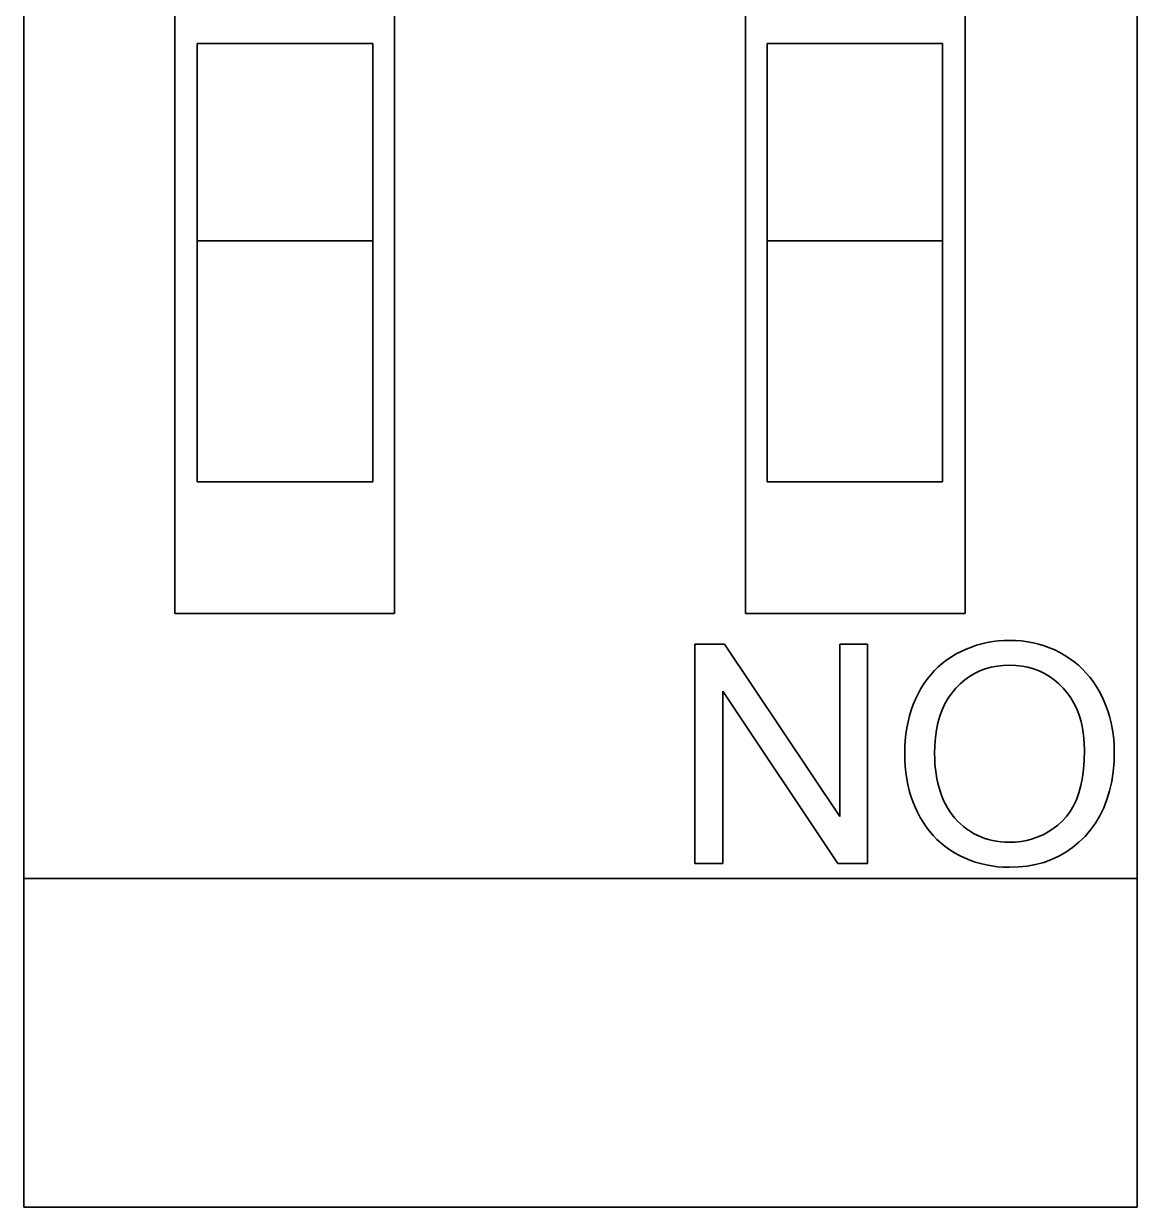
# Model space of a CAD drawing. Extents: x -45 to 645, y -160 to 467.
# Drawn here: x 432.57 to 437.65, y 177.51 to 182.91 of the extents above; entities that cross this region are included whole.
import ezdxf

# ---------------------------------------------------------------- set-up
doc = ezdxf.new("R2010")
doc.units = 0

msp = doc.modelspace()

# ---------------------------------------------------------------- linework, layer by layer
at = {"color": 7, "lineweight": 35, "ltscale": 0.225}
for p, q in [((432.5688, 177.5128), (432.5688, 186.5128)), ((432.5688, 177.5128), (432.5688, 186.5128)), ((432.5688, 177.5128), (432.5688, 186.5128)), ((432.5688, 177.5128), (432.5688, 186.5128)), ((432.5688, 177.5128), (432.5688, 186.5128)), ((437.6488, 177.5128), (437.6488, 186.5128)), ((437.6488, 177.5128), (437.6488, 186.5128)), ((437.6488, 177.5128), (437.6488, 186.5128)), ((437.6488, 177.5128), (437.6488, 186.5128)), ((437.6488, 177.5128), (437.6488, 186.5128))]:
    msp.add_line(p, q, dxfattribs=at)
at = {"color": 7, "lineweight": 35, "ltscale": 0.0875}
for p, q in [((433.2585, 183.7215), (433.2585, 180.2215)), ((433.2585, 183.7215), (433.2585, 180.2215)), ((433.2585, 183.7215), (433.2585, 180.2215)), ((434.2607, 180.2215), (434.2607, 183.7215)), ((434.2607, 180.2215), (434.2607, 183.7215)), ((434.2607, 180.2215), (434.2607, 183.7215)), ((435.8608, 183.7215), (435.8608, 180.2215)), ((435.8608, 183.7215), (435.8608, 180.2215)), ((435.8608, 183.7215), (435.8608, 180.2215)), ((436.863, 180.2215), (436.863, 183.7215)), ((436.863, 180.2215), (436.863, 183.7215)), ((436.863, 180.2215), (436.863, 183.7215))]:
    msp.add_line(p, q, dxfattribs=at)
at = {"color": 7, "lineweight": 35, "ltscale": 0.02}
for p, q in [((433.3608, 182.8215), (434.1608, 182.8215)), ((433.3608, 182.8215), (434.1608, 182.8215)), ((433.3608, 182.8215), (434.1608, 182.8215)), ((436.7607, 182.8215), (435.9608, 182.8215)), ((436.7607, 182.8215), (435.9608, 182.8215)), ((436.7607, 182.8215), (435.9608, 182.8215)), ((434.1608, 181.9215), (433.3608, 181.9215)), ((434.1608, 181.9215), (433.3608, 181.9215)), ((434.1608, 181.9215), (433.3608, 181.9215)), ((435.9608, 181.9215), (436.7607, 181.9215)), ((435.9608, 181.9215), (436.7607, 181.9215)), ((435.9608, 181.9215), (436.7607, 181.9215)), ((434.1608, 180.8215), (433.3608, 180.8215)), ((434.1608, 180.8215), (433.3608, 180.8215)), ((434.1608, 180.8215), (433.3608, 180.8215)), ((435.9608, 180.8215), (436.7607, 180.8215)), ((435.9608, 180.8215), (436.7607, 180.8215)), ((435.9608, 180.8215), (436.7607, 180.8215))]:
    msp.add_line(p, q, dxfattribs=at)
at = {"color": 7, "lineweight": 35, "ltscale": 0.0225}
for p, q in [((433.3608, 182.8215), (433.3608, 181.9215)), ((433.3608, 182.8215), (433.3608, 181.9215)), ((433.3608, 182.8215), (433.3608, 181.9215)), ((434.1608, 182.8215), (434.1608, 181.9215)), ((434.1608, 182.8215), (434.1608, 181.9215)), ((434.1608, 182.8215), (434.1608, 181.9215)), ((435.9608, 182.8215), (435.9608, 181.9215)), ((435.9608, 182.8215), (435.9608, 181.9215)), ((435.9608, 182.8215), (435.9608, 181.9215)), ((436.7607, 182.8215), (436.7607, 181.9215)), ((436.7607, 182.8215), (436.7607, 181.9215)), ((436.7607, 182.8215), (436.7607, 181.9215))]:
    msp.add_line(p, q, dxfattribs=at)
at = {"color": 7, "lineweight": 35, "ltscale": 0.0275}
for p, q in [((433.3608, 180.8215), (433.3608, 181.9215)), ((433.3608, 180.8215), (433.3608, 181.9215)), ((433.3608, 180.8215), (433.3608, 181.9215)), ((434.1608, 181.9215), (434.1608, 180.8215)), ((434.1608, 181.9215), (434.1608, 180.8215)), ((434.1608, 181.9215), (434.1608, 180.8215)), ((435.9608, 181.9215), (435.9608, 180.8215)), ((435.9608, 181.9215), (435.9608, 180.8215)), ((435.9608, 181.9215), (435.9608, 180.8215)), ((436.7607, 180.8215), (436.7607, 181.9215)), ((436.7607, 180.8215), (436.7607, 181.9215)), ((436.7607, 180.8215), (436.7607, 181.9215))]:
    msp.add_line(p, q, dxfattribs=at)
at = {"color": 7, "lineweight": 35, "ltscale": 0.025056}
for p, q in [((433.2585, 180.2215), (434.2607, 180.2215)), ((433.2585, 180.2215), (434.2607, 180.2215)), ((433.2585, 180.2215), (434.2607, 180.2215)), ((435.8608, 180.2215), (436.863, 180.2215)), ((435.8608, 180.2215), (436.863, 180.2215)), ((435.8608, 180.2215), (436.863, 180.2215))]:
    msp.add_line(p, q, dxfattribs=at)
at = {"color": 7, "lineweight": 35, "ltscale": 0.025}
for p, q in [((435.6305, 179.0815), (435.6305, 180.0815)), ((435.6305, 179.0815), (435.6305, 180.0815)), ((435.6305, 179.0815), (435.6305, 180.0815)), ((436.4183, 180.0815), (436.4183, 179.0815)), ((436.4183, 180.0815), (436.4183, 179.0815)), ((436.4183, 180.0815), (436.4183, 179.0815))]:
    msp.add_line(p, q, dxfattribs=at)
at = {"color": 7, "lineweight": 35, "ltscale": 0.003394}
for p, q in [((435.6305, 180.0815), (435.7662, 180.0815)), ((435.6305, 180.0815), (435.7662, 180.0815)), ((435.6305, 180.0815), (435.7662, 180.0815)), ((436.4183, 179.0815), (436.2826, 179.0815)), ((436.4183, 179.0815), (436.2826, 179.0815)), ((436.4183, 179.0815), (436.2826, 179.0815))]:
    msp.add_line(p, q, dxfattribs=at)
at = {"color": 7, "lineweight": 35, "ltscale": 0.02363}
msp.add_line((435.7662, 180.0815), (436.2915, 179.2957), dxfattribs=at)
msp.add_line((435.7662, 180.0815), (436.2915, 179.2957), dxfattribs=at)
msp.add_line((435.7662, 180.0815), (436.2915, 179.2957), dxfattribs=at)
at = {"color": 7, "lineweight": 35, "ltscale": 0.019645}
msp.add_line((436.2915, 179.2957), (436.2915, 180.0815), dxfattribs=at)
msp.add_line((436.2915, 179.2957), (436.2915, 180.0815), dxfattribs=at)
msp.add_line((436.2915, 179.2957), (436.2915, 180.0815), dxfattribs=at)
at = {"color": 7, "lineweight": 35, "ltscale": 0.003172}
for p, q in [((436.2915, 180.0815), (436.4183, 180.0815)), ((436.2915, 180.0815), (436.4183, 180.0815)), ((436.2915, 180.0815), (436.4183, 180.0815)), ((435.7574, 179.0815), (435.6305, 179.0815)), ((435.7574, 179.0815), (435.6305, 179.0815)), ((435.7574, 179.0815), (435.6305, 179.0815))]:
    msp.add_line(p, q, dxfattribs=at)
at = {"color": 7, "lineweight": 35, "ltscale": 0.000638}
for p, q in [((436.8228, 180.0369), (436.8455, 180.0486)), ((436.8228, 180.0369), (436.8455, 180.0486)), ((436.8228, 180.0369), (436.8455, 180.0486)), ((436.8008, 180.0239), (436.8228, 180.0369)), ((436.8008, 180.0239), (436.8228, 180.0369)), ((436.8008, 180.0239), (436.8228, 180.0369))]:
    msp.add_line(p, q, dxfattribs=at)
at = {"color": 7, "lineweight": 35, "ltscale": 0.000634}
for p, q in [((436.8455, 180.0486), (436.8686, 180.0591)), ((436.8455, 180.0486), (436.8686, 180.0591)), ((436.8455, 180.0486), (436.8686, 180.0591)), ((436.9891, 180.093), (437.0143, 180.0961)), ((436.9891, 180.093), (437.0143, 180.0961)), ((436.9891, 180.093), (437.0143, 180.0961)), ((437.3604, 180.0011), (437.3799, 179.985)), ((437.3604, 180.0011), (437.3799, 179.985)), ((437.3604, 180.0011), (437.3799, 179.985))]:
    msp.add_line(p, q, dxfattribs=at)
at = {"color": 7, "lineweight": 35, "ltscale": 0.000629}
for p, q in [((436.8686, 180.0591), (436.892, 180.0683)), ((436.8686, 180.0591), (436.892, 180.0683)), ((436.8686, 180.0591), (436.892, 180.0683)), ((437.3799, 179.985), (437.3984, 179.9678)), ((437.3799, 179.985), (437.3984, 179.9678)), ((437.3799, 179.985), (437.3984, 179.9678)), ((437.4158, 179.9497), (437.4321, 179.9306)), ((437.4158, 179.9497), (437.4321, 179.9306)), ((437.4158, 179.9497), (437.4321, 179.9306))]:
    msp.add_line(p, q, dxfattribs=at)
at = {"color": 7, "lineweight": 35, "ltscale": 0.000627}
for p, q in [((436.892, 180.0683), (436.9157, 180.0764)), ((436.892, 180.0683), (436.9157, 180.0764)), ((436.892, 180.0683), (436.9157, 180.0764)), ((436.9398, 180.0832), (436.9643, 180.0887)), ((436.9398, 180.0832), (436.9643, 180.0887)), ((436.9398, 180.0832), (436.9643, 180.0887)), ((436.7174, 179.2092), (436.701, 179.2282)), ((436.7174, 179.2092), (436.701, 179.2282)), ((436.7174, 179.2092), (436.701, 179.2282))]:
    msp.add_line(p, q, dxfattribs=at)
at = {"color": 7, "lineweight": 35, "ltscale": 0.000626}
for p, q in [((436.9157, 180.0764), (436.9398, 180.0832)), ((436.9157, 180.0764), (436.9398, 180.0832)), ((436.9157, 180.0764), (436.9398, 180.0832)), ((436.741, 179.9781), (436.7599, 179.9946)), ((436.741, 179.9781), (436.7599, 179.9946)), ((436.741, 179.9781), (436.7599, 179.9946)), ((436.7349, 179.1912), (436.7174, 179.2092)), ((436.7349, 179.1912), (436.7174, 179.2092)), ((436.7349, 179.1912), (436.7174, 179.2092)), ((436.7534, 179.1744), (436.7349, 179.1912)), ((436.7534, 179.1744), (436.7349, 179.1912)), ((436.7534, 179.1744), (436.7349, 179.1912))]:
    msp.add_line(p, q, dxfattribs=at)
at = {"color": 7, "lineweight": 35, "ltscale": 0.00063}
for p, q in [((436.9643, 180.0887), (436.9891, 180.093)), ((436.9643, 180.0887), (436.9891, 180.093)), ((436.9643, 180.0887), (436.9891, 180.093)), ((436.773, 179.1585), (436.7534, 179.1744)), ((436.773, 179.1585), (436.7534, 179.1744)), ((436.773, 179.1585), (436.7534, 179.1744))]:
    msp.add_line(p, q, dxfattribs=at)
at = {"color": 7, "lineweight": 35, "ltscale": 0.000639}
for p, q in [((437.0143, 180.0961), (437.0398, 180.098)), ((437.0143, 180.0961), (437.0398, 180.098)), ((437.0143, 180.0961), (437.0398, 180.098)), ((437.3398, 180.0162), (437.3604, 180.0011)), ((437.3398, 180.0162), (437.3604, 180.0011)), ((437.3398, 180.0162), (437.3604, 180.0011))]:
    msp.add_line(p, q, dxfattribs=at)
at = {"color": 7, "lineweight": 35, "ltscale": 0.000647}
for p, q in [((437.0398, 180.098), (437.0657, 180.0986)), ((437.0398, 180.098), (437.0657, 180.0986)), ((437.0398, 180.098), (437.0657, 180.0986)), ((437.2243, 180.074), (437.2487, 180.0652)), ((437.2243, 180.074), (437.2487, 180.0652)), ((437.2243, 180.074), (437.2487, 180.0652)), ((437.2724, 180.0549), (437.2955, 180.0433)), ((437.2724, 180.0549), (437.2955, 180.0433)), ((437.2724, 180.0549), (437.2955, 180.0433))]:
    msp.add_line(p, q, dxfattribs=at)
at = {"color": 7, "lineweight": 35, "ltscale": 0.000699}
msp.add_line((437.0657, 180.0986), (437.0936, 180.0979), dxfattribs=at)
msp.add_line((437.0657, 180.0986), (437.0936, 180.0979), dxfattribs=at)
msp.add_line((437.0657, 180.0986), (437.0936, 180.0979), dxfattribs=at)
at = {"color": 7, "lineweight": 35, "ltscale": 0.000686}
for p, q in [((437.0936, 180.0979), (437.121, 180.0959)), ((437.0936, 180.0979), (437.121, 180.0959)), ((437.0936, 180.0979), (437.121, 180.0959)), ((436.6096, 179.7539), (436.6176, 179.7801)), ((436.6096, 179.7539), (436.6176, 179.7801)), ((436.6096, 179.7539), (436.6176, 179.7801)), ((437.065, 179.0638), (437.0376, 179.0645)), ((437.065, 179.0638), (437.0376, 179.0645)), ((437.065, 179.0638), (437.0376, 179.0645))]:
    msp.add_line(p, q, dxfattribs=at)
at = {"color": 7, "lineweight": 35, "ltscale": 0.000674}
for p, q in [((437.121, 180.0959), (437.1477, 180.0924)), ((437.121, 180.0959), (437.1477, 180.0924)), ((437.121, 180.0959), (437.1477, 180.0924)), ((436.6372, 179.8307), (436.6489, 179.8551)), ((436.6372, 179.8307), (436.6489, 179.8551)), ((436.6372, 179.8307), (436.6489, 179.8551)), ((436.6161, 179.3883), (436.6085, 179.4142)), ((436.6161, 179.3883), (436.6085, 179.4142)), ((436.6161, 179.3883), (436.6085, 179.4142))]:
    msp.add_line(p, q, dxfattribs=at)
at = {"color": 7, "lineweight": 35, "ltscale": 0.000664}
for p, q in [((437.1477, 180.0924), (437.1738, 180.0877)), ((437.1477, 180.0924), (437.1738, 180.0877)), ((437.1477, 180.0924), (437.1738, 180.0877)), ((437.2007, 179.9593), (437.1758, 179.9687)), ((437.2007, 179.9593), (437.1758, 179.9687)), ((437.2007, 179.9593), (437.1758, 179.9687)), ((436.6348, 179.3385), (436.6249, 179.3631)), ((436.6348, 179.3385), (436.6249, 179.3631)), ((436.6348, 179.3385), (436.6249, 179.3631)), ((437.0107, 179.0664), (436.9844, 179.0698)), ((437.0107, 179.0664), (436.9844, 179.0698)), ((437.0107, 179.0664), (436.9844, 179.0698))]:
    msp.add_line(p, q, dxfattribs=at)
at = {"color": 7, "lineweight": 35, "ltscale": 0.000657}
msp.add_line((437.1738, 180.0877), (437.1994, 180.0815), dxfattribs=at)
msp.add_line((437.1738, 180.0877), (437.1994, 180.0815), dxfattribs=at)
msp.add_line((437.1738, 180.0877), (437.1994, 180.0815), dxfattribs=at)
at = {"color": 7, "lineweight": 35, "ltscale": 0.000652}
for p, q in [((437.1994, 180.0815), (437.2243, 180.074)), ((437.1994, 180.0815), (437.2243, 180.074)), ((437.1994, 180.0815), (437.2243, 180.074)), ((437.1705, 179.1932), (437.195, 179.2019)), ((437.1705, 179.1932), (437.195, 179.2019)), ((437.1705, 179.1932), (437.195, 179.2019))]:
    msp.add_line(p, q, dxfattribs=at)
at = {"color": 7, "lineweight": 35, "ltscale": 0.000646}
msp.add_line((437.2487, 180.0652), (437.2724, 180.0549), dxfattribs=at)
msp.add_line((437.2487, 180.0652), (437.2724, 180.0549), dxfattribs=at)
msp.add_line((437.2487, 180.0652), (437.2724, 180.0549), dxfattribs=at)
at = {"color": 7, "lineweight": 35, "ltscale": 0.000628}
for p, q in [((436.7599, 179.9946), (436.7799, 180.0098)), ((436.7599, 179.9946), (436.7799, 180.0098)), ((436.7599, 179.9946), (436.7799, 180.0098)), ((436.7231, 179.9606), (436.741, 179.9781)), ((436.7231, 179.9606), (436.741, 179.9781)), ((436.7231, 179.9606), (436.741, 179.9781)), ((437.3984, 179.9678), (437.4158, 179.9497)), ((437.3984, 179.9678), (437.4158, 179.9497)), ((437.3984, 179.9678), (437.4158, 179.9497))]:
    msp.add_line(p, q, dxfattribs=at)
at = {"color": 7, "lineweight": 35, "ltscale": 0.000632}
msp.add_line((436.7799, 180.0098), (436.8008, 180.0239), dxfattribs=at)
msp.add_line((436.7799, 180.0098), (436.8008, 180.0239), dxfattribs=at)
msp.add_line((436.7799, 180.0098), (436.8008, 180.0239), dxfattribs=at)
at = {"color": 7, "lineweight": 35, "ltscale": 0.00065}
for p, q in [((437.2955, 180.0433), (437.3181, 180.0304)), ((437.2955, 180.0433), (437.3181, 180.0304)), ((437.2955, 180.0433), (437.3181, 180.0304)), ((437.5416, 179.6466), (437.5433, 179.6207)), ((437.5416, 179.6466), (437.5433, 179.6207)), ((437.5416, 179.6466), (437.5433, 179.6207))]:
    msp.add_line(p, q, dxfattribs=at)
at = {"color": 7, "lineweight": 35, "ltscale": 0.000648}
for p, q in [((437.3181, 180.0304), (437.3398, 180.0162)), ((437.3181, 180.0304), (437.3398, 180.0162)), ((437.3181, 180.0304), (437.3398, 180.0162)), ((437.4974, 179.8204), (437.5072, 179.7964)), ((437.4974, 179.8204), (437.5072, 179.7964)), ((437.4974, 179.8204), (437.5072, 179.7964)), ((436.9586, 179.0744), (436.9334, 179.0803)), ((436.9586, 179.0744), (436.9334, 179.0803)), ((436.9586, 179.0744), (436.9334, 179.0803))]:
    msp.add_line(p, q, dxfattribs=at)
at = {"color": 7, "lineweight": 35, "ltscale": 0.000637}
for p, q in [((436.6903, 179.9219), (436.7062, 179.9418)), ((436.6903, 179.9219), (436.7062, 179.9418)), ((436.6903, 179.9219), (436.7062, 179.9418)), ((436.6856, 179.2482), (436.6713, 179.2692)), ((436.6856, 179.2482), (436.6713, 179.2692)), ((436.6856, 179.2482), (436.6713, 179.2692))]:
    msp.add_line(p, q, dxfattribs=at)
at = {"color": 7, "lineweight": 35, "ltscale": 0.000631}
for p, q in [((436.7062, 179.9418), (436.7231, 179.9606)), ((436.7062, 179.9418), (436.7231, 179.9606)), ((436.7062, 179.9418), (436.7231, 179.9606)), ((437.4321, 179.9306), (437.4473, 179.9105)), ((437.4321, 179.9306), (437.4473, 179.9105)), ((437.4321, 179.9306), (437.4473, 179.9105)), ((436.701, 179.2282), (436.6856, 179.2482)), ((436.701, 179.2282), (436.6856, 179.2482)), ((436.701, 179.2282), (436.6856, 179.2482))]:
    msp.add_line(p, q, dxfattribs=at)
at = {"color": 7, "lineweight": 35, "ltscale": 0.000669}
msp.add_line((436.9061, 179.9475), (436.8831, 179.9339), dxfattribs=at)
msp.add_line((436.9061, 179.9475), (436.8831, 179.9339), dxfattribs=at)
msp.add_line((436.9061, 179.9475), (436.8831, 179.9339), dxfattribs=at)
at = {"color": 7, "lineweight": 35, "ltscale": 0.000668}
for p, q in [((436.9302, 179.9591), (436.9061, 179.9475)), ((436.9302, 179.9591), (436.9061, 179.9475)), ((436.9302, 179.9591), (436.9061, 179.9475)), ((436.6249, 179.3631), (436.6161, 179.3883)), ((436.6249, 179.3631), (436.6161, 179.3883)), ((436.6249, 179.3631), (436.6161, 179.3883))]:
    msp.add_line(p, q, dxfattribs=at)
at = {"color": 7, "lineweight": 35, "ltscale": 0.000671}
msp.add_line((436.9553, 179.9685), (436.9302, 179.9591), dxfattribs=at)
msp.add_line((436.9553, 179.9685), (436.9302, 179.9591), dxfattribs=at)
msp.add_line((436.9553, 179.9685), (436.9302, 179.9591), dxfattribs=at)
at = {"color": 7, "lineweight": 35, "ltscale": 0.00068}
msp.add_line((436.9815, 179.9759), (436.9553, 179.9685), dxfattribs=at)
msp.add_line((436.9815, 179.9759), (436.9553, 179.9685), dxfattribs=at)
msp.add_line((436.9815, 179.9759), (436.9553, 179.9685), dxfattribs=at)
at = {"color": 7, "lineweight": 35, "ltscale": 0.000693}
for p, q in [((437.0087, 179.9812), (436.9815, 179.9759)), ((437.0087, 179.9812), (436.9815, 179.9759)), ((437.0087, 179.9812), (436.9815, 179.9759)), ((436.6029, 179.727), (436.6096, 179.7539)), ((436.6029, 179.727), (436.6096, 179.7539)), ((436.6029, 179.727), (436.6096, 179.7539)), ((437.0643, 179.1777), (437.092, 179.1787)), ((437.0643, 179.1777), (437.092, 179.1787)), ((437.0643, 179.1777), (437.092, 179.1787))]:
    msp.add_line(p, q, dxfattribs=at)
at = {"color": 7, "lineweight": 35, "ltscale": 0.000712}
for p, q in [((437.037, 179.9843), (437.0087, 179.9812)), ((437.037, 179.9843), (437.0087, 179.9812)), ((437.037, 179.9843), (437.0087, 179.9812)), ((436.5931, 179.6713), (436.5973, 179.6995)), ((436.5931, 179.6713), (436.5973, 179.6995)), ((436.5931, 179.6713), (436.5973, 179.6995))]:
    msp.add_line(p, q, dxfattribs=at)
at = {"color": 7, "lineweight": 35, "ltscale": 0.000734}
msp.add_line((437.0664, 179.9854), (437.037, 179.9843), dxfattribs=at)
msp.add_line((437.0664, 179.9854), (437.037, 179.9843), dxfattribs=at)
msp.add_line((437.0664, 179.9854), (437.037, 179.9843), dxfattribs=at)
at = {"color": 7, "lineweight": 35, "ltscale": 0.000721}
msp.add_line((437.0952, 179.9843), (437.0664, 179.9854), dxfattribs=at)
msp.add_line((437.0952, 179.9843), (437.0664, 179.9854), dxfattribs=at)
msp.add_line((437.0952, 179.9843), (437.0664, 179.9854), dxfattribs=at)
at = {"color": 7, "lineweight": 35, "ltscale": 0.0007}
msp.add_line((437.123, 179.9812), (437.0952, 179.9843), dxfattribs=at)
msp.add_line((437.123, 179.9812), (437.0952, 179.9843), dxfattribs=at)
msp.add_line((437.123, 179.9812), (437.0952, 179.9843), dxfattribs=at)
at = {"color": 7, "lineweight": 35, "ltscale": 0.000684}
msp.add_line((437.1499, 179.976), (437.123, 179.9812), dxfattribs=at)
msp.add_line((437.1499, 179.976), (437.123, 179.9812), dxfattribs=at)
msp.add_line((437.1499, 179.976), (437.123, 179.9812), dxfattribs=at)
at = {"color": 7, "lineweight": 35, "ltscale": 0.000672}
for p, q in [((437.1758, 179.9687), (437.1499, 179.976)), ((437.1758, 179.9687), (437.1499, 179.976)), ((437.1758, 179.9687), (437.1499, 179.976)), ((437.2694, 179.9188), (437.2475, 179.9344)), ((437.2694, 179.9188), (437.2475, 179.9344)), ((437.2694, 179.9188), (437.2475, 179.9344))]:
    msp.add_line(p, q, dxfattribs=at)
at = {"color": 7, "lineweight": 35, "ltscale": 0.000662}
msp.add_line((437.2246, 179.9479), (437.2007, 179.9593), dxfattribs=at)
msp.add_line((437.2246, 179.9479), (437.2007, 179.9593), dxfattribs=at)
msp.add_line((437.2246, 179.9479), (437.2007, 179.9593), dxfattribs=at)
at = {"color": 7, "lineweight": 35, "ltscale": 0.000665}
for p, q in [((437.2475, 179.9344), (437.2246, 179.9479)), ((437.2475, 179.9344), (437.2246, 179.9479)), ((437.2475, 179.9344), (437.2246, 179.9479)), ((437.119, 179.1816), (437.1451, 179.1864)), ((437.119, 179.1816), (437.1451, 179.1864)), ((437.119, 179.1816), (437.1451, 179.1864))]:
    msp.add_line(p, q, dxfattribs=at)
at = {"color": 7, "lineweight": 35, "ltscale": 0.000655}
for p, q in [((436.6617, 179.8785), (436.6755, 179.9008)), ((436.6617, 179.8785), (436.6755, 179.9008)), ((436.6617, 179.8785), (436.6755, 179.9008)), ((437.5433, 179.6207), (437.5439, 179.5945)), ((437.5433, 179.6207), (437.5439, 179.5945)), ((437.5433, 179.6207), (437.5439, 179.5945)), ((437.2188, 179.2125), (437.2418, 179.225)), ((437.2188, 179.2125), (437.2418, 179.225)), ((437.2188, 179.2125), (437.2418, 179.225)), ((436.9844, 179.0698), (436.9586, 179.0744)), ((436.9844, 179.0698), (436.9586, 179.0744)), ((436.9844, 179.0698), (436.9586, 179.0744))]:
    msp.add_line(p, q, dxfattribs=at)
at = {"color": 7, "lineweight": 35, "ltscale": 0.000645}
for p, q in [((436.6755, 179.9008), (436.6903, 179.9219)), ((436.6755, 179.9008), (436.6903, 179.9219)), ((436.6755, 179.9008), (436.6903, 179.9219)), ((437.5387, 179.6723), (437.5416, 179.6466)), ((437.5387, 179.6723), (437.5416, 179.6466)), ((437.5387, 179.6723), (437.5416, 179.6466)), ((436.8379, 179.1174), (436.8153, 179.13)), ((436.8379, 179.1174), (436.8153, 179.13)), ((436.8379, 179.1174), (436.8153, 179.13))]:
    msp.add_line(p, q, dxfattribs=at)
at = {"color": 7, "lineweight": 35, "ltscale": 0.000703}
msp.add_line((436.8403, 179.9003), (436.8205, 179.8803), dxfattribs=at)
msp.add_line((436.8403, 179.9003), (436.8205, 179.8803), dxfattribs=at)
msp.add_line((436.8403, 179.9003), (436.8205, 179.8803), dxfattribs=at)
at = {"color": 7, "lineweight": 35, "ltscale": 0.000687}
msp.add_line((436.8612, 179.9181), (436.8403, 179.9003), dxfattribs=at)
msp.add_line((436.8612, 179.9181), (436.8403, 179.9003), dxfattribs=at)
msp.add_line((436.8612, 179.9181), (436.8403, 179.9003), dxfattribs=at)
at = {"color": 7, "lineweight": 35, "ltscale": 0.000675}
for p, q in [((436.8831, 179.9339), (436.8612, 179.9181)), ((436.8831, 179.9339), (436.8612, 179.9181)), ((436.8831, 179.9339), (436.8612, 179.9181)), ((437.264, 179.2395), (437.2855, 179.2559)), ((437.264, 179.2395), (437.2855, 179.2559)), ((437.264, 179.2395), (437.2855, 179.2559))]:
    msp.add_line(p, q, dxfattribs=at)
at = {"color": 7, "lineweight": 35, "ltscale": 0.000685}
msp.add_line((437.2903, 179.9011), (437.2694, 179.9188), dxfattribs=at)
msp.add_line((437.2903, 179.9011), (437.2694, 179.9188), dxfattribs=at)
msp.add_line((437.2903, 179.9011), (437.2694, 179.9188), dxfattribs=at)
at = {"color": 7, "lineweight": 35, "ltscale": 0.000702}
for p, q in [((437.3102, 179.8813), (437.2903, 179.9011)), ((437.3102, 179.8813), (437.2903, 179.9011)), ((437.3102, 179.8813), (437.2903, 179.9011)), ((436.5973, 179.6995), (436.6029, 179.727)), ((436.5973, 179.6995), (436.6029, 179.727)), ((436.5973, 179.6995), (436.6029, 179.727)), ((436.5968, 179.4679), (436.5928, 179.4957)), ((436.5968, 179.4679), (436.5928, 179.4957)), ((436.5968, 179.4679), (436.5928, 179.4957))]:
    msp.add_line(p, q, dxfattribs=at)
at = {"color": 7, "lineweight": 35, "ltscale": 0.000636}
msp.add_line((437.4473, 179.9105), (437.4615, 179.8894), dxfattribs=at)
msp.add_line((437.4473, 179.9105), (437.4615, 179.8894), dxfattribs=at)
msp.add_line((437.4473, 179.9105), (437.4615, 179.8894), dxfattribs=at)
at = {"color": 7, "lineweight": 35, "ltscale": 0.000642}
for p, q in [((437.4615, 179.8894), (437.4746, 179.8673)), ((437.4615, 179.8894), (437.4746, 179.8673)), ((437.4615, 179.8894), (437.4746, 179.8673)), ((437.5158, 179.7721), (437.5233, 179.7476)), ((437.5158, 179.7721), (437.5233, 179.7476)), ((437.5158, 179.7721), (437.5233, 179.7476)), ((437.5347, 179.6976), (437.5387, 179.6723)), ((437.5347, 179.6976), (437.5387, 179.6723)), ((437.5347, 179.6976), (437.5387, 179.6723)), ((436.8153, 179.13), (436.7936, 179.1437)), ((436.8153, 179.13), (436.7936, 179.1437)), ((436.8153, 179.13), (436.7936, 179.1437))]:
    msp.add_line(p, q, dxfattribs=at)
at = {"color": 7, "lineweight": 35, "ltscale": 0.023615}
msp.add_line((436.2826, 179.0815), (435.7574, 179.8667), dxfattribs=at)
msp.add_line((436.2826, 179.0815), (435.7574, 179.8667), dxfattribs=at)
msp.add_line((436.2826, 179.0815), (435.7574, 179.8667), dxfattribs=at)
at = {"color": 7, "lineweight": 35, "ltscale": 0.019628}
msp.add_line((435.7574, 179.8667), (435.7574, 179.0815), dxfattribs=at)
msp.add_line((435.7574, 179.8667), (435.7574, 179.0815), dxfattribs=at)
msp.add_line((435.7574, 179.8667), (435.7574, 179.0815), dxfattribs=at)
at = {"color": 7, "lineweight": 35, "ltscale": 0.000667}
msp.add_line((436.6489, 179.8551), (436.6617, 179.8785), dxfattribs=at)
msp.add_line((436.6489, 179.8551), (436.6617, 179.8785), dxfattribs=at)
msp.add_line((436.6489, 179.8551), (436.6617, 179.8785), dxfattribs=at)
at = {"color": 7, "lineweight": 35, "ltscale": 0.000731}
msp.add_line((436.7857, 179.8348), (436.7712, 179.8094), dxfattribs=at)
msp.add_line((436.7857, 179.8348), (436.7712, 179.8094), dxfattribs=at)
msp.add_line((436.7857, 179.8348), (436.7712, 179.8094), dxfattribs=at)
at = {"color": 7, "lineweight": 35, "ltscale": 0.00072}
msp.add_line((436.8021, 179.8584), (436.7857, 179.8348), dxfattribs=at)
msp.add_line((436.8021, 179.8584), (436.7857, 179.8348), dxfattribs=at)
msp.add_line((436.8021, 179.8584), (436.7857, 179.8348), dxfattribs=at)
at = {"color": 7, "lineweight": 35, "ltscale": 0.000714}
for p, q in [((436.8205, 179.8803), (436.8021, 179.8584)), ((436.8205, 179.8803), (436.8021, 179.8584)), ((436.8205, 179.8803), (436.8021, 179.8584)), ((436.5928, 179.4957), (436.5898, 179.5242)), ((436.5928, 179.4957), (436.5898, 179.5242)), ((436.5928, 179.4957), (436.5898, 179.5242))]:
    msp.add_line(p, q, dxfattribs=at)
at = {"color": 7, "lineweight": 35, "ltscale": 0.00071}
for p, q in [((437.3287, 179.8598), (437.3102, 179.8813)), ((437.3287, 179.8598), (437.3102, 179.8813)), ((437.3287, 179.8598), (437.3102, 179.8813)), ((437.3452, 179.8367), (437.3287, 179.8598)), ((437.3452, 179.8367), (437.3287, 179.8598)), ((437.3452, 179.8367), (437.3287, 179.8598))]:
    msp.add_line(p, q, dxfattribs=at)
at = {"color": 7, "lineweight": 35, "ltscale": 0.000716}
msp.add_line((437.3598, 179.812), (437.3452, 179.8367), dxfattribs=at)
msp.add_line((437.3598, 179.812), (437.3452, 179.8367), dxfattribs=at)
msp.add_line((437.3598, 179.812), (437.3452, 179.8367), dxfattribs=at)
at = {"color": 7, "lineweight": 35, "ltscale": 0.000651}
for p, q in [((437.4746, 179.8673), (437.4866, 179.8442)), ((437.4746, 179.8673), (437.4866, 179.8442)), ((437.4746, 179.8673), (437.4866, 179.8442)), ((437.195, 179.2019), (437.2188, 179.2125)), ((437.195, 179.2019), (437.2188, 179.2125)), ((437.195, 179.2019), (437.2188, 179.2125))]:
    msp.add_line(p, q, dxfattribs=at)
at = {"color": 7, "lineweight": 35, "ltscale": 0.000653}
msp.add_line((437.4866, 179.8442), (437.4974, 179.8204), dxfattribs=at)
msp.add_line((437.4866, 179.8442), (437.4974, 179.8204), dxfattribs=at)
msp.add_line((437.4866, 179.8442), (437.4974, 179.8204), dxfattribs=at)
at = {"color": 7, "lineweight": 35, "ltscale": 0.000681}
msp.add_line((436.6176, 179.7801), (436.6268, 179.8058), dxfattribs=at)
msp.add_line((436.6176, 179.7801), (436.6268, 179.8058), dxfattribs=at)
msp.add_line((436.6176, 179.7801), (436.6268, 179.8058), dxfattribs=at)
at = {"color": 7, "lineweight": 35, "ltscale": 0.000677}
for p, q in [((436.6268, 179.8058), (436.6372, 179.8307)), ((436.6268, 179.8058), (436.6372, 179.8307)), ((436.6268, 179.8058), (436.6372, 179.8307)), ((437.092, 179.1787), (437.119, 179.1816)), ((437.092, 179.1787), (437.119, 179.1816)), ((437.092, 179.1787), (437.119, 179.1816))]:
    msp.add_line(p, q, dxfattribs=at)
at = {"color": 7, "lineweight": 35, "ltscale": 0.00077}
msp.add_line((436.7587, 179.7822), (436.7481, 179.7533), dxfattribs=at)
msp.add_line((436.7587, 179.7822), (436.7481, 179.7533), dxfattribs=at)
msp.add_line((436.7587, 179.7822), (436.7481, 179.7533), dxfattribs=at)
at = {"color": 7, "lineweight": 35, "ltscale": 0.000748}
for p, q in [((436.7712, 179.8094), (436.7587, 179.7822)), ((436.7712, 179.8094), (436.7587, 179.7822)), ((436.7712, 179.8094), (436.7587, 179.7822)), ((437.3426, 179.318), (437.3578, 179.3438)), ((437.3426, 179.318), (437.3578, 179.3438)), ((437.3426, 179.318), (437.3578, 179.3438))]:
    msp.add_line(p, q, dxfattribs=at)
at = {"color": 7, "lineweight": 35, "ltscale": 0.000726}
msp.add_line((437.3724, 179.7858), (437.3598, 179.812), dxfattribs=at)
msp.add_line((437.3724, 179.7858), (437.3598, 179.812), dxfattribs=at)
msp.add_line((437.3724, 179.7858), (437.3598, 179.812), dxfattribs=at)
at = {"color": 7, "lineweight": 35, "ltscale": 0.000742}
for p, q in [((437.3831, 179.7581), (437.3724, 179.7858)), ((437.3831, 179.7581), (437.3724, 179.7858)), ((437.3831, 179.7581), (437.3724, 179.7858)), ((436.5881, 179.5532), (436.5875, 179.5829)), ((436.5881, 179.5532), (436.5875, 179.5829)), ((436.5881, 179.5532), (436.5875, 179.5829))]:
    msp.add_line(p, q, dxfattribs=at)
at = {"color": 7, "lineweight": 35, "ltscale": 0.000644}
for p, q in [((437.5072, 179.7964), (437.5158, 179.7721)), ((437.5072, 179.7964), (437.5158, 179.7721)), ((437.5072, 179.7964), (437.5158, 179.7721)), ((436.6713, 179.2692), (436.658, 179.2913)), ((436.6713, 179.2692), (436.658, 179.2913)), ((436.6713, 179.2692), (436.658, 179.2913))]:
    msp.add_line(p, q, dxfattribs=at)
at = {"color": 7, "lineweight": 35, "ltscale": 0.000797}
msp.add_line((436.7481, 179.7533), (436.7394, 179.7226), dxfattribs=at)
msp.add_line((436.7481, 179.7533), (436.7394, 179.7226), dxfattribs=at)
msp.add_line((436.7481, 179.7533), (436.7394, 179.7226), dxfattribs=at)
at = {"color": 7, "lineweight": 35, "ltscale": 0.000763}
msp.add_line((437.3919, 179.7289), (437.3831, 179.7581), dxfattribs=at)
msp.add_line((437.3919, 179.7289), (437.3831, 179.7581), dxfattribs=at)
msp.add_line((437.3919, 179.7289), (437.3831, 179.7581), dxfattribs=at)
at = {"color": 7, "lineweight": 35, "ltscale": 0.000788}
msp.add_line((437.3987, 179.6981), (437.3919, 179.7289), dxfattribs=at)
msp.add_line((437.3987, 179.6981), (437.3919, 179.7289), dxfattribs=at)
msp.add_line((437.3987, 179.6981), (437.3919, 179.7289), dxfattribs=at)
at = {"color": 7, "lineweight": 35, "ltscale": 0.00064}
msp.add_line((437.5233, 179.7476), (437.5295, 179.7227), dxfattribs=at)
msp.add_line((437.5233, 179.7476), (437.5295, 179.7227), dxfattribs=at)
msp.add_line((437.5233, 179.7476), (437.5295, 179.7227), dxfattribs=at)
at = {"color": 7, "lineweight": 35, "ltscale": 0.000725}
msp.add_line((436.59, 179.6425), (436.5931, 179.6713), dxfattribs=at)
msp.add_line((436.59, 179.6425), (436.5931, 179.6713), dxfattribs=at)
msp.add_line((436.59, 179.6425), (436.5931, 179.6713), dxfattribs=at)
at = {"color": 7, "lineweight": 35, "ltscale": 0.000863}
msp.add_line((436.7326, 179.6901), (436.7278, 179.6559), dxfattribs=at)
msp.add_line((436.7326, 179.6901), (436.7278, 179.6559), dxfattribs=at)
msp.add_line((436.7326, 179.6901), (436.7278, 179.6559), dxfattribs=at)
at = {"color": 7, "lineweight": 35, "ltscale": 0.000829}
msp.add_line((436.7394, 179.7226), (436.7326, 179.6901), dxfattribs=at)
msp.add_line((436.7394, 179.7226), (436.7326, 179.6901), dxfattribs=at)
msp.add_line((436.7394, 179.7226), (436.7326, 179.6901), dxfattribs=at)
at = {"color": 7, "lineweight": 35, "ltscale": 0.000817}
msp.add_line((437.4036, 179.6658), (437.3987, 179.6981), dxfattribs=at)
msp.add_line((437.4036, 179.6658), (437.3987, 179.6981), dxfattribs=at)
msp.add_line((437.4036, 179.6658), (437.3987, 179.6981), dxfattribs=at)
at = {"color": 7, "lineweight": 35, "ltscale": 0.000641}
for p, q in [((437.5295, 179.7227), (437.5347, 179.6976)), ((437.5295, 179.7227), (437.5347, 179.6976)), ((437.5295, 179.7227), (437.5347, 179.6976)), ((436.8609, 179.1062), (436.8379, 179.1174)), ((436.8609, 179.1062), (436.8379, 179.1174)), ((436.8609, 179.1062), (436.8379, 179.1174)), ((436.8845, 179.0962), (436.8609, 179.1062)), ((436.8845, 179.0962), (436.8609, 179.1062)), ((436.8845, 179.0962), (436.8609, 179.1062)), ((436.9087, 179.0876), (436.8845, 179.0962)), ((436.9087, 179.0876), (436.8845, 179.0962)), ((436.9087, 179.0876), (436.8845, 179.0962))]:
    msp.add_line(p, q, dxfattribs=at)
at = {"color": 7, "lineweight": 35, "ltscale": 0.000738}
msp.add_line((436.5881, 179.613), (436.59, 179.6425), dxfattribs=at)
msp.add_line((436.5881, 179.613), (436.59, 179.6425), dxfattribs=at)
msp.add_line((436.5881, 179.613), (436.59, 179.6425), dxfattribs=at)
at = {"color": 7, "lineweight": 35, "ltscale": 0.000943}
msp.add_line((436.7249, 179.6199), (436.7239, 179.5822), dxfattribs=at)
msp.add_line((436.7249, 179.6199), (436.7239, 179.5822), dxfattribs=at)
msp.add_line((436.7249, 179.6199), (436.7239, 179.5822), dxfattribs=at)
at = {"color": 7, "lineweight": 35, "ltscale": 0.000902}
msp.add_line((436.7278, 179.6559), (436.7249, 179.6199), dxfattribs=at)
msp.add_line((436.7278, 179.6559), (436.7249, 179.6199), dxfattribs=at)
msp.add_line((436.7278, 179.6559), (436.7249, 179.6199), dxfattribs=at)
at = {"color": 7, "lineweight": 35, "ltscale": 0.000849}
msp.add_line((437.4065, 179.6319), (437.4036, 179.6658), dxfattribs=at)
msp.add_line((437.4065, 179.6319), (437.4036, 179.6658), dxfattribs=at)
msp.add_line((437.4065, 179.6319), (437.4036, 179.6658), dxfattribs=at)
at = {"color": 7, "lineweight": 35, "ltscale": 0.000885}
msp.add_line((437.4074, 179.5965), (437.4065, 179.6319), dxfattribs=at)
msp.add_line((437.4074, 179.5965), (437.4065, 179.6319), dxfattribs=at)
msp.add_line((437.4074, 179.5965), (437.4065, 179.6319), dxfattribs=at)
at = {"color": 7, "lineweight": 35, "ltscale": 0.000753}
msp.add_line((436.5875, 179.5829), (436.5881, 179.613), dxfattribs=at)
msp.add_line((436.5875, 179.5829), (436.5881, 179.613), dxfattribs=at)
msp.add_line((436.5875, 179.5829), (436.5881, 179.613), dxfattribs=at)
at = {"color": 7, "lineweight": 35, "ltscale": 0.000603}
msp.add_line((436.7239, 179.5822), (436.7244, 179.5581), dxfattribs=at)
msp.add_line((436.7239, 179.5822), (436.7244, 179.5581), dxfattribs=at)
msp.add_line((436.7239, 179.5822), (436.7244, 179.5581), dxfattribs=at)
at = {"color": 7, "lineweight": 35, "ltscale": 0.001097}
msp.add_line((437.4064, 179.5527), (437.4074, 179.5965), dxfattribs=at)
msp.add_line((437.4064, 179.5527), (437.4074, 179.5965), dxfattribs=at)
msp.add_line((437.4064, 179.5527), (437.4074, 179.5965), dxfattribs=at)
at = {"color": 7, "lineweight": 35, "ltscale": 0.001218}
msp.add_line((437.5439, 179.5945), (437.5425, 179.5458), dxfattribs=at)
msp.add_line((437.5439, 179.5945), (437.5425, 179.5458), dxfattribs=at)
msp.add_line((437.5439, 179.5945), (437.5425, 179.5458), dxfattribs=at)
at = {"color": 7, "lineweight": 35, "ltscale": 0.000728}
msp.add_line((436.5898, 179.5242), (436.5881, 179.5532), dxfattribs=at)
msp.add_line((436.5898, 179.5242), (436.5881, 179.5532), dxfattribs=at)
msp.add_line((436.5898, 179.5242), (436.5881, 179.5532), dxfattribs=at)
at = {"color": 7, "lineweight": 35, "ltscale": 0.000588}
msp.add_line((436.7244, 179.5581), (436.7256, 179.5346), dxfattribs=at)
msp.add_line((436.7244, 179.5581), (436.7256, 179.5346), dxfattribs=at)
msp.add_line((436.7244, 179.5581), (436.7256, 179.5346), dxfattribs=at)
at = {"color": 7, "lineweight": 35, "ltscale": 0.000574}
msp.add_line((436.7256, 179.5346), (436.7277, 179.5118), dxfattribs=at)
msp.add_line((436.7256, 179.5346), (436.7277, 179.5118), dxfattribs=at)
msp.add_line((436.7256, 179.5346), (436.7277, 179.5118), dxfattribs=at)
at = {"color": 7, "lineweight": 35, "ltscale": 0.000561}
msp.add_line((436.7277, 179.5118), (436.7305, 179.4895), dxfattribs=at)
msp.add_line((436.7277, 179.5118), (436.7305, 179.4895), dxfattribs=at)
msp.add_line((436.7277, 179.5118), (436.7305, 179.4895), dxfattribs=at)
at = {"color": 7, "lineweight": 35, "ltscale": 0.000976}
for p, q in [((437.3983, 179.4727), (437.4034, 179.5114)), ((437.3983, 179.4727), (437.4034, 179.5114)), ((437.3983, 179.4727), (437.4034, 179.5114)), ((437.1849, 179.0765), (437.1465, 179.0694)), ((437.1849, 179.0765), (437.1465, 179.0694)), ((437.1849, 179.0765), (437.1465, 179.0694))]:
    msp.add_line(p, q, dxfattribs=at)
at = {"color": 7, "lineweight": 35, "ltscale": 0.001035}
msp.add_line((437.4034, 179.5114), (437.4064, 179.5527), dxfattribs=at)
msp.add_line((437.4034, 179.5114), (437.4064, 179.5527), dxfattribs=at)
msp.add_line((437.4034, 179.5114), (437.4064, 179.5527), dxfattribs=at)
at = {"color": 7, "lineweight": 35, "ltscale": 0.001168}
msp.add_line((437.5425, 179.5458), (437.5385, 179.4992), dxfattribs=at)
msp.add_line((437.5425, 179.5458), (437.5385, 179.4992), dxfattribs=at)
msp.add_line((437.5425, 179.5458), (437.5385, 179.4992), dxfattribs=at)
at = {"color": 7, "lineweight": 35, "ltscale": 0.000692}
msp.add_line((436.6021, 179.4408), (436.5968, 179.4679), dxfattribs=at)
msp.add_line((436.6021, 179.4408), (436.5968, 179.4679), dxfattribs=at)
msp.add_line((436.6021, 179.4408), (436.5968, 179.4679), dxfattribs=at)
at = {"color": 7, "lineweight": 35, "ltscale": 0.000549}
msp.add_line((436.7305, 179.4895), (436.7343, 179.4679), dxfattribs=at)
msp.add_line((436.7305, 179.4895), (436.7343, 179.4679), dxfattribs=at)
msp.add_line((436.7305, 179.4895), (436.7343, 179.4679), dxfattribs=at)
at = {"color": 7, "lineweight": 35, "ltscale": 0.000537}
msp.add_line((436.7343, 179.4679), (436.7388, 179.4469), dxfattribs=at)
msp.add_line((436.7343, 179.4679), (436.7388, 179.4469), dxfattribs=at)
msp.add_line((436.7343, 179.4679), (436.7388, 179.4469), dxfattribs=at)
at = {"color": 7, "lineweight": 35, "ltscale": 0.00092}
msp.add_line((437.3912, 179.4366), (437.3983, 179.4727), dxfattribs=at)
msp.add_line((437.3912, 179.4366), (437.3983, 179.4727), dxfattribs=at)
msp.add_line((437.3912, 179.4366), (437.3983, 179.4727), dxfattribs=at)
at = {"color": 7, "lineweight": 35, "ltscale": 0.001081}
msp.add_line((437.5318, 179.4548), (437.5225, 179.4126), dxfattribs=at)
msp.add_line((437.5318, 179.4548), (437.5225, 179.4126), dxfattribs=at)
msp.add_line((437.5318, 179.4548), (437.5225, 179.4126), dxfattribs=at)
at = {"color": 7, "lineweight": 35, "ltscale": 0.001122}
msp.add_line((437.5385, 179.4992), (437.5318, 179.4548), dxfattribs=at)
msp.add_line((437.5385, 179.4992), (437.5318, 179.4548), dxfattribs=at)
msp.add_line((437.5385, 179.4992), (437.5318, 179.4548), dxfattribs=at)
at = {"color": 7, "lineweight": 35, "ltscale": 0.000682}
msp.add_line((436.6085, 179.4142), (436.6021, 179.4408), dxfattribs=at)
msp.add_line((436.6085, 179.4142), (436.6021, 179.4408), dxfattribs=at)
msp.add_line((436.6085, 179.4142), (436.6021, 179.4408), dxfattribs=at)
at = {"color": 7, "lineweight": 35, "ltscale": 0.000527}
msp.add_line((436.7388, 179.4469), (436.7442, 179.4265), dxfattribs=at)
msp.add_line((436.7388, 179.4469), (436.7442, 179.4265), dxfattribs=at)
msp.add_line((436.7388, 179.4469), (436.7442, 179.4265), dxfattribs=at)
at = {"color": 7, "lineweight": 35, "ltscale": 0.000518}
msp.add_line((436.7442, 179.4265), (436.7503, 179.4067), dxfattribs=at)
msp.add_line((436.7442, 179.4265), (436.7503, 179.4067), dxfattribs=at)
msp.add_line((436.7442, 179.4265), (436.7503, 179.4067), dxfattribs=at)
at = {"color": 7, "lineweight": 35, "ltscale": 0.00051}
msp.add_line((436.7503, 179.4067), (436.7574, 179.3876), dxfattribs=at)
msp.add_line((436.7503, 179.4067), (436.7574, 179.3876), dxfattribs=at)
msp.add_line((436.7503, 179.4067), (436.7574, 179.3876), dxfattribs=at)
at = {"color": 7, "lineweight": 35, "ltscale": 0.000822}
msp.add_line((437.371, 179.3721), (437.3821, 179.4031), dxfattribs=at)
msp.add_line((437.371, 179.3721), (437.3821, 179.4031), dxfattribs=at)
msp.add_line((437.371, 179.3721), (437.3821, 179.4031), dxfattribs=at)
at = {"color": 7, "lineweight": 35, "ltscale": 0.000869}
msp.add_line((437.3821, 179.4031), (437.3912, 179.4366), dxfattribs=at)
msp.add_line((437.3821, 179.4031), (437.3912, 179.4366), dxfattribs=at)
msp.add_line((437.3821, 179.4031), (437.3912, 179.4366), dxfattribs=at)
at = {"color": 7, "lineweight": 35, "ltscale": 0.001046}
msp.add_line((437.5225, 179.4126), (437.5104, 179.3726), dxfattribs=at)
msp.add_line((437.5225, 179.4126), (437.5104, 179.3726), dxfattribs=at)
msp.add_line((437.5225, 179.4126), (437.5104, 179.3726), dxfattribs=at)
at = {"color": 7, "lineweight": 35, "ltscale": 0.000503}
msp.add_line((436.7574, 179.3876), (436.7652, 179.3691), dxfattribs=at)
msp.add_line((436.7574, 179.3876), (436.7652, 179.3691), dxfattribs=at)
msp.add_line((436.7574, 179.3876), (436.7652, 179.3691), dxfattribs=at)
at = {"color": 7, "lineweight": 35, "ltscale": 0.000495}
msp.add_line((436.7652, 179.3691), (436.7738, 179.3513), dxfattribs=at)
msp.add_line((436.7652, 179.3691), (436.7738, 179.3513), dxfattribs=at)
msp.add_line((436.7652, 179.3691), (436.7738, 179.3513), dxfattribs=at)
at = {"color": 7, "lineweight": 35, "ltscale": 0.000485}
msp.add_line((436.7738, 179.3513), (436.7832, 179.3343), dxfattribs=at)
msp.add_line((436.7738, 179.3513), (436.7832, 179.3343), dxfattribs=at)
msp.add_line((436.7738, 179.3513), (436.7832, 179.3343), dxfattribs=at)
at = {"color": 7, "lineweight": 35, "ltscale": 0.000782}
msp.add_line((437.3578, 179.3438), (437.371, 179.3721), dxfattribs=at)
msp.add_line((437.3578, 179.3438), (437.371, 179.3721), dxfattribs=at)
msp.add_line((437.3578, 179.3438), (437.371, 179.3721), dxfattribs=at)
at = {"color": 7, "lineweight": 35, "ltscale": 0.001016}
msp.add_line((437.5104, 179.3726), (437.4957, 179.3347), dxfattribs=at)
msp.add_line((437.5104, 179.3726), (437.4957, 179.3347), dxfattribs=at)
msp.add_line((437.5104, 179.3726), (437.4957, 179.3347), dxfattribs=at)
at = {"color": 7, "lineweight": 35, "ltscale": 0.000661}
msp.add_line((436.6458, 179.3145), (436.6348, 179.3385), dxfattribs=at)
msp.add_line((436.6458, 179.3145), (436.6348, 179.3385), dxfattribs=at)
msp.add_line((436.6458, 179.3145), (436.6348, 179.3385), dxfattribs=at)
at = {"color": 7, "lineweight": 35, "ltscale": 0.000654}
msp.add_line((436.658, 179.2913), (436.6458, 179.3145), dxfattribs=at)
msp.add_line((436.658, 179.2913), (436.6458, 179.3145), dxfattribs=at)
msp.add_line((436.658, 179.2913), (436.6458, 179.3145), dxfattribs=at)
at = {"color": 7, "lineweight": 35, "ltscale": 0.000478}
msp.add_line((436.7832, 179.3343), (436.7934, 179.3181), dxfattribs=at)
msp.add_line((436.7832, 179.3343), (436.7934, 179.3181), dxfattribs=at)
msp.add_line((436.7832, 179.3343), (436.7934, 179.3181), dxfattribs=at)
at = {"color": 7, "lineweight": 35, "ltscale": 0.000471}
msp.add_line((436.7934, 179.3181), (436.8043, 179.3027), dxfattribs=at)
msp.add_line((436.7934, 179.3181), (436.8043, 179.3027), dxfattribs=at)
msp.add_line((436.7934, 179.3181), (436.8043, 179.3027), dxfattribs=at)
at = {"color": 7, "lineweight": 35, "ltscale": 0.000467}
for p, q in [((436.8043, 179.3027), (436.816, 179.2882)), ((436.8043, 179.3027), (436.816, 179.2882)), ((436.8043, 179.3027), (436.816, 179.2882)), ((436.886, 179.2279), (436.902, 179.2183)), ((436.886, 179.2279), (436.902, 179.2183)), ((436.886, 179.2279), (436.902, 179.2183))]:
    msp.add_line(p, q, dxfattribs=at)
at = {"color": 7, "lineweight": 35, "ltscale": 0.000704}
msp.add_line((437.3062, 179.2742), (437.3254, 179.2948), dxfattribs=at)
msp.add_line((437.3062, 179.2742), (437.3254, 179.2948), dxfattribs=at)
msp.add_line((437.3062, 179.2742), (437.3254, 179.2948), dxfattribs=at)
at = {"color": 7, "lineweight": 35, "ltscale": 0.000722}
msp.add_line((437.3254, 179.2948), (437.3426, 179.318), dxfattribs=at)
msp.add_line((437.3254, 179.2948), (437.3426, 179.318), dxfattribs=at)
msp.add_line((437.3254, 179.2948), (437.3426, 179.318), dxfattribs=at)
at = {"color": 7, "lineweight": 35, "ltscale": 0.000978}
msp.add_line((437.4783, 179.2989), (437.4583, 179.2653), dxfattribs=at)
msp.add_line((437.4783, 179.2989), (437.4583, 179.2653), dxfattribs=at)
msp.add_line((437.4783, 179.2989), (437.4583, 179.2653), dxfattribs=at)
at = {"color": 7, "lineweight": 35, "ltscale": 0.000994}
msp.add_line((437.4957, 179.3347), (437.4783, 179.2989), dxfattribs=at)
msp.add_line((437.4957, 179.3347), (437.4783, 179.2989), dxfattribs=at)
msp.add_line((437.4957, 179.3347), (437.4783, 179.2989), dxfattribs=at)
at = {"color": 7, "lineweight": 35, "ltscale": 0.000463}
msp.add_line((436.816, 179.2882), (436.8285, 179.2745), dxfattribs=at)
msp.add_line((436.816, 179.2882), (436.8285, 179.2745), dxfattribs=at)
msp.add_line((436.816, 179.2882), (436.8285, 179.2745), dxfattribs=at)
at = {"color": 7, "lineweight": 35, "ltscale": 0.000462}
for p, q in [((436.8285, 179.2745), (436.8417, 179.2616)), ((436.8285, 179.2745), (436.8417, 179.2616)), ((436.8285, 179.2745), (436.8417, 179.2616)), ((436.8417, 179.2616), (436.8557, 179.2496)), ((436.8417, 179.2616), (436.8557, 179.2496)), ((436.8417, 179.2616), (436.8557, 179.2496)), ((436.9354, 179.2023), (436.9526, 179.1958)), ((436.9354, 179.2023), (436.9526, 179.1958)), ((436.9354, 179.2023), (436.9526, 179.1958)), ((436.9526, 179.1958), (436.9703, 179.1903)), ((436.9526, 179.1958), (436.9703, 179.1903)), ((436.9526, 179.1958), (436.9703, 179.1903))]:
    msp.add_line(p, q, dxfattribs=at)
at = {"color": 7, "lineweight": 35, "ltscale": 0.000464}
for p, q in [((436.8557, 179.2496), (436.8704, 179.2383)), ((436.8557, 179.2496), (436.8704, 179.2383)), ((436.8557, 179.2496), (436.8704, 179.2383)), ((436.902, 179.2183), (436.9185, 179.2098)), ((436.902, 179.2183), (436.9185, 179.2098)), ((436.902, 179.2183), (436.9185, 179.2098))]:
    msp.add_line(p, q, dxfattribs=at)
at = {"color": 7, "lineweight": 35, "ltscale": 0.000468}
for p, q in [((436.8704, 179.2383), (436.886, 179.2279)), ((436.8704, 179.2383), (436.886, 179.2279)), ((436.8704, 179.2383), (436.886, 179.2279)), ((436.9883, 179.1857), (437.0067, 179.1822)), ((436.9883, 179.1857), (437.0067, 179.1822)), ((436.9883, 179.1857), (437.0067, 179.1822))]:
    msp.add_line(p, q, dxfattribs=at)
at = {"color": 7, "lineweight": 35, "ltscale": 0.000663}
msp.add_line((437.2418, 179.225), (437.264, 179.2395), dxfattribs=at)
msp.add_line((437.2418, 179.225), (437.264, 179.2395), dxfattribs=at)
msp.add_line((437.2418, 179.225), (437.264, 179.2395), dxfattribs=at)
at = {"color": 7, "lineweight": 35, "ltscale": 0.000691}
msp.add_line((437.2855, 179.2559), (437.3062, 179.2742), dxfattribs=at)
msp.add_line((437.2855, 179.2559), (437.3062, 179.2742), dxfattribs=at)
msp.add_line((437.2855, 179.2559), (437.3062, 179.2742), dxfattribs=at)
at = {"color": 7, "lineweight": 35, "ltscale": 0.00097}
msp.add_line((437.4583, 179.2653), (437.4355, 179.2339), dxfattribs=at)
msp.add_line((437.4583, 179.2653), (437.4355, 179.2339), dxfattribs=at)
msp.add_line((437.4583, 179.2653), (437.4355, 179.2339), dxfattribs=at)
at = {"color": 7, "lineweight": 35, "ltscale": 0.000461}
msp.add_line((436.9185, 179.2098), (436.9354, 179.2023), dxfattribs=at)
msp.add_line((436.9185, 179.2098), (436.9354, 179.2023), dxfattribs=at)
msp.add_line((436.9185, 179.2098), (436.9354, 179.2023), dxfattribs=at)
at = {"color": 7, "lineweight": 35, "ltscale": 0.000465}
msp.add_line((436.9703, 179.1903), (436.9883, 179.1857), dxfattribs=at)
msp.add_line((436.9703, 179.1903), (436.9883, 179.1857), dxfattribs=at)
msp.add_line((436.9703, 179.1903), (436.9883, 179.1857), dxfattribs=at)
at = {"color": 7, "lineweight": 35, "ltscale": 0.000656}
msp.add_line((437.1451, 179.1864), (437.1705, 179.1932), dxfattribs=at)
msp.add_line((437.1451, 179.1864), (437.1705, 179.1932), dxfattribs=at)
msp.add_line((437.1451, 179.1864), (437.1705, 179.1932), dxfattribs=at)
at = {"color": 7, "lineweight": 35, "ltscale": 0.00096}
msp.add_line((437.4102, 179.2047), (437.3826, 179.1779), dxfattribs=at)
msp.add_line((437.4102, 179.2047), (437.3826, 179.1779), dxfattribs=at)
msp.add_line((437.4102, 179.2047), (437.3826, 179.1779), dxfattribs=at)
at = {"color": 7, "lineweight": 35, "ltscale": 0.000968}
msp.add_line((437.4355, 179.2339), (437.4102, 179.2047), dxfattribs=at)
msp.add_line((437.4355, 179.2339), (437.4102, 179.2047), dxfattribs=at)
msp.add_line((437.4355, 179.2339), (437.4102, 179.2047), dxfattribs=at)
at = {"color": 7, "lineweight": 35, "ltscale": 0.000635}
msp.add_line((436.7936, 179.1437), (436.773, 179.1585), dxfattribs=at)
msp.add_line((436.7936, 179.1437), (436.773, 179.1585), dxfattribs=at)
msp.add_line((436.7936, 179.1437), (436.773, 179.1585), dxfattribs=at)
at = {"color": 7, "lineweight": 35, "ltscale": 0.000475}
msp.add_line((437.0067, 179.1822), (437.0255, 179.1797), dxfattribs=at)
msp.add_line((437.0067, 179.1822), (437.0255, 179.1797), dxfattribs=at)
msp.add_line((437.0067, 179.1822), (437.0255, 179.1797), dxfattribs=at)
at = {"color": 7, "lineweight": 35, "ltscale": 0.000481}
msp.add_line((437.0255, 179.1797), (437.0447, 179.1782), dxfattribs=at)
msp.add_line((437.0255, 179.1797), (437.0447, 179.1782), dxfattribs=at)
msp.add_line((437.0255, 179.1797), (437.0447, 179.1782), dxfattribs=at)
at = {"color": 7, "lineweight": 35, "ltscale": 0.00049}
msp.add_line((437.0447, 179.1782), (437.0643, 179.1777), dxfattribs=at)
msp.add_line((437.0447, 179.1782), (437.0643, 179.1777), dxfattribs=at)
msp.add_line((437.0447, 179.1782), (437.0643, 179.1777), dxfattribs=at)
at = {"color": 7, "lineweight": 35, "ltscale": 0.000925}
msp.add_line((437.3229, 179.1328), (437.2908, 179.1145), dxfattribs=at)
msp.add_line((437.3229, 179.1328), (437.2908, 179.1145), dxfattribs=at)
msp.add_line((437.3229, 179.1328), (437.2908, 179.1145), dxfattribs=at)
at = {"color": 7, "lineweight": 35, "ltscale": 0.000931}
msp.add_line((437.3536, 179.154), (437.3229, 179.1328), dxfattribs=at)
msp.add_line((437.3536, 179.154), (437.3229, 179.1328), dxfattribs=at)
msp.add_line((437.3536, 179.154), (437.3229, 179.1328), dxfattribs=at)
at = {"color": 7, "lineweight": 35, "ltscale": 0.000941}
msp.add_line((437.3826, 179.1779), (437.3536, 179.154), dxfattribs=at)
msp.add_line((437.3826, 179.1779), (437.3536, 179.154), dxfattribs=at)
msp.add_line((437.3826, 179.1779), (437.3536, 179.154), dxfattribs=at)
at = {"color": 7, "lineweight": 35, "ltscale": 0.000643}
msp.add_line((436.9334, 179.0803), (436.9087, 179.0876), dxfattribs=at)
msp.add_line((436.9334, 179.0803), (436.9087, 179.0876), dxfattribs=at)
msp.add_line((436.9334, 179.0803), (436.9087, 179.0876), dxfattribs=at)
at = {"color": 7, "lineweight": 35, "ltscale": 0.000954}
msp.add_line((437.2217, 179.0863), (437.1849, 179.0765), dxfattribs=at)
msp.add_line((437.2217, 179.0863), (437.1849, 179.0765), dxfattribs=at)
msp.add_line((437.2217, 179.0863), (437.1849, 179.0765), dxfattribs=at)
at = {"color": 7, "lineweight": 35, "ltscale": 0.000937}
msp.add_line((437.257, 179.099), (437.2217, 179.0863), dxfattribs=at)
msp.add_line((437.257, 179.099), (437.2217, 179.0863), dxfattribs=at)
msp.add_line((437.257, 179.099), (437.2217, 179.0863), dxfattribs=at)
at = {"color": 7, "lineweight": 35, "ltscale": 0.000928}
msp.add_line((437.2908, 179.1145), (437.257, 179.099), dxfattribs=at)
msp.add_line((437.2908, 179.1145), (437.257, 179.099), dxfattribs=at)
msp.add_line((437.2908, 179.1145), (437.257, 179.099), dxfattribs=at)
at = {"color": 7, "lineweight": 35, "ltscale": 0.000673}
msp.add_line((437.0376, 179.0645), (437.0107, 179.0664), dxfattribs=at)
msp.add_line((437.0376, 179.0645), (437.0107, 179.0664), dxfattribs=at)
msp.add_line((437.0376, 179.0645), (437.0107, 179.0664), dxfattribs=at)
at = {"color": 7, "lineweight": 35, "ltscale": 0.001038}
msp.add_line((437.1065, 179.0652), (437.065, 179.0638), dxfattribs=at)
msp.add_line((437.1065, 179.0652), (437.065, 179.0638), dxfattribs=at)
msp.add_line((437.1065, 179.0652), (437.065, 179.0638), dxfattribs=at)
at = {"color": 7, "lineweight": 35, "ltscale": 0.001005}
msp.add_line((437.1465, 179.0694), (437.1065, 179.0652), dxfattribs=at)
msp.add_line((437.1465, 179.0694), (437.1065, 179.0652), dxfattribs=at)
msp.add_line((437.1465, 179.0694), (437.1065, 179.0652), dxfattribs=at)
at = {"color": 7, "lineweight": 35, "ltscale": 0.127}
for p, q in [((432.5688, 179.0128), (437.6488, 179.0128)), ((432.5688, 179.0128), (437.6488, 179.0128)), ((432.5688, 179.0128), (437.6488, 179.0128)), ((432.5688, 179.0128), (437.6488, 179.0128)), ((432.5688, 179.0128), (437.6488, 179.0128)), ((432.5688, 177.5128), (437.6488, 177.5128)), ((432.5688, 177.5128), (437.6488, 177.5128)), ((432.5688, 177.5128), (437.6488, 177.5128)), ((432.5688, 177.5128), (437.6488, 177.5128)), ((432.5688, 177.5128), (437.6488, 177.5128))]:
    msp.add_line(p, q, dxfattribs=at)

doc.saveas('drawing.dxf')
